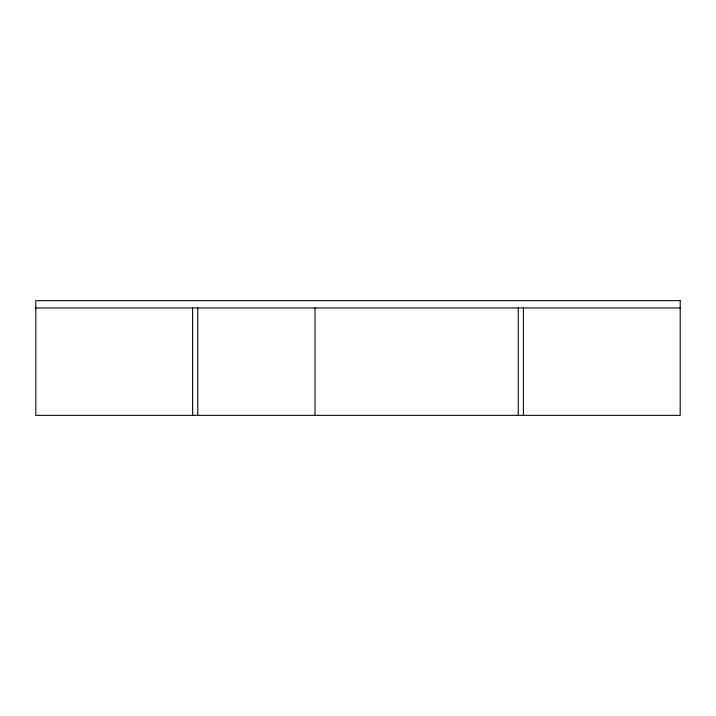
<?xml version="1.0" encoding="UTF-8"?>
<svg xmlns="http://www.w3.org/2000/svg" width="716" height="716" viewBox="0 0 716 716"><rect width="100%" height="100%" fill="white"/><g stroke="black" fill="none" stroke-linecap="round" stroke-linejoin="round"><path stroke-width="1.07" d="M35.8 307.952L680.2 307.952M523.396 307.952L523.396 415.352M518.241 307.952L518.241 415.352M315.04 307.952L315.04 415.352M197.759 307.952L197.759 415.352M192.604 307.952L192.604 415.352M680.2 300.648L35.8 300.648L35.8 415.352L680.2 415.352L680.2 300.648"/></g></svg>
